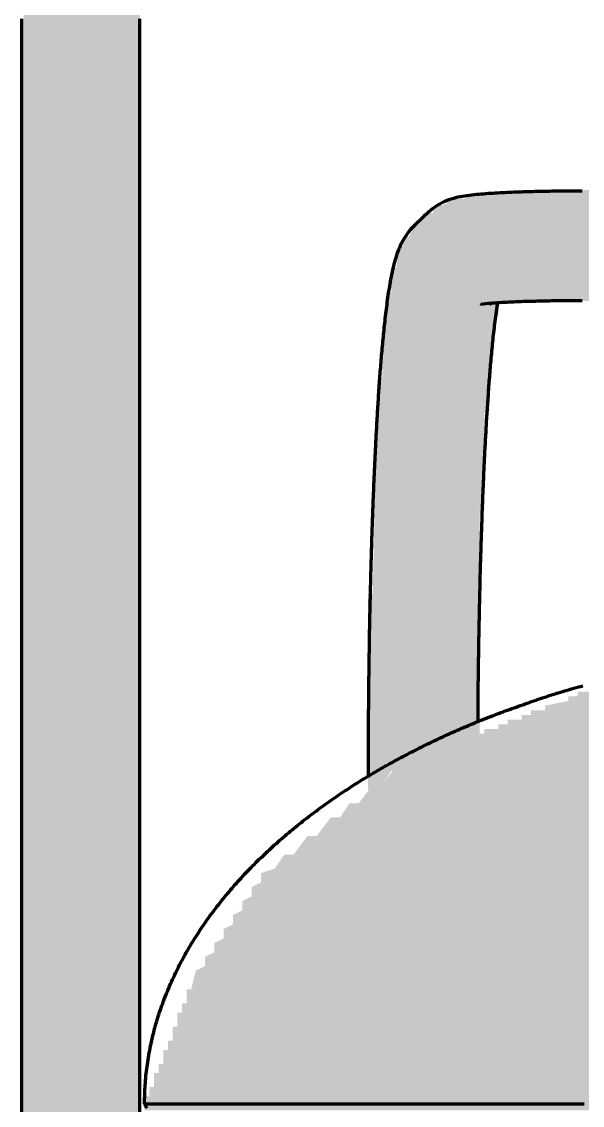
# Model space of a CAD drawing. Header units: millimetres. Extents: x 0 to 2382, y 0 to 420.
# Drawn here: x 2159.36 to 2171.4, y 307.11 to 330.4 of the extents above; entities that cross this region are included whole.
import ezdxf

# ---------------------------------------------------------------- set-up
doc = ezdxf.new("R2010")
doc.units = ezdxf.units.MM
doc.layers.add('01-VISIBLE', color=7, linetype='CONTINUOUS', lineweight=70)
doc.layers.add('13-GRAFICA', color=30, linetype='CONTINUOUS', lineweight=18)

msp = doc.modelspace()

# ---------------------------------------------------------------- hatches: boundary and pattern name
at = {"layer": '13-GRAFICA', "true_color": 0xb21820}
h = msp.add_hatch(color=7, dxfattribs=at)
h.dxf.hatch_style = 1
h.paths.add_polyline_path([(2159.4, 293.9), (2159.4, 340.8), (2159.5, 340.8), (2159.5, 341.5), (2159.6, 341.5), (2159.6, 342.3), (2159.7, 342.3), (2159.7, 342.6), (2159.8, 342.6), (2159.9, 343.1), (2160, 343.1), (2160, 343.3), (2160.1, 343.3), (2160.1, 343.6), (2160.2, 343.6), (2160.2, 343.8), (2160.3, 343.8), (2160.3, 344), (2160.4, 344), (2160.5, 344.5), (2160.6, 344.5), (2160.7, 344.8), (2161, 345), (2161, 345.2), (2161.2, 345.3), (2161.2, 345.5), (2161.5, 345.7), (2161.5, 345.9), (2161.7, 346), (2161.7, 346.2), (2161.8, 346.2), (2162.1, 346.6), (2162.3, 346.6), (2162.9, 347.3), (2163.1, 347.3), (2163.6, 347.9), (2164.2, 348.1), (2164.3, 348.3), (2164.5, 348.3), (2164.5, 348.4), (2164.7, 348.4), (2164.7, 348.5), (2165.3, 348.7), (2165.4, 348.9), (2165.6, 348.9), (2165.6, 349), (2165.8, 349), (2165.8, 349.1), (2166.2, 349.1), (2166.2, 349.2), (2166.5, 349.2), (2166.5, 349.3), (2166.8, 349.3), (2166.8, 349.4), (2167.1, 349.4), (2167.1, 349.5), (2167.5, 349.5), (2167.5, 349.6), (2167.8, 349.6), (2167.8, 349.7), (2168.1, 349.7), (2168.1, 349.8), (2169.1, 349.8), (2169.1, 349.9), (2170.1, 349.9), (2170.1, 350), (2185.9, 350), (2185.9, 349.9), (2187.9, 349.8), (2187.9, 349.7), (2188.2, 349.7), (2188.2, 349.6), (2188.5, 349.6), (2188.5, 349.5), (2188.9, 349.5), (2188.9, 349.4), (2189.2, 349.4), (2189.2, 349.3), (2189.5, 349.3), (2189.5, 349.2), (2189.8, 349.2), (2189.8, 349.1), (2190.2, 349.1), (2190.2, 349), (2190.6, 348.9), (2190.7, 348.7), (2190.9, 348.7), (2190.9, 348.6), (2191.1, 348.6), (2191.1, 348.5), (2191.7, 348.3), (2191.8, 348.1), (2192.4, 347.9), (2192.9, 347.3), (2193.1, 347.3), (2193.7, 346.6), (2193.9, 346.6), (2193.9, 346.5), (2194.3, 346.2), (2194.3, 346), (2194.5, 345.9), (2194.5, 345.7), (2194.8, 345.5), (2194.8, 345.3), (2195, 345.2), (2195, 345), (2195.1, 345), (2195.1, 344.9), (2195.3, 344.8), (2195.3, 344.6), (2195.5, 344.5), (2195.6, 344), (2195.7, 344), (2195.7, 343.8), (2195.8, 343.8), (2195.8, 343.6), (2195.9, 343.6), (2195.9, 343.3), (2196, 343.3), (2196.1, 342.8), (2196.2, 342.8), (2196.3, 342.3), (2196.4, 342.3), (2196.4, 341.5), (2196.5, 341.5), (2196.5, 340.8), (2196.6, 340.8), (2196.6, 293.9), (2196.4, 293.9), (2196.3, 293.7), (2196.1, 293.7), (2196, 293.5), (2195.8, 293.5), (2195.7, 293.3), (2195.5, 293.3), (2195.4, 293.1), (2195.2, 293.1), (2195.1, 292.9), (2194.9, 292.9), (2194.8, 292.7), (2194.6, 292.7), (2194.6, 292.6), (2194.4, 292.5), (2194.4, 286.5), (2194, 286.5), (2194, 293.1), (2194.1, 293.1), (2194.1, 340.5), (2194, 340.5), (2193.9, 341.8), (2193.8, 341.8), (2193.8, 342), (2193.7, 342), (2193.7, 342.3), (2193.6, 342.3), (2193.6, 342.5), (2193.5, 342.5), (2193.5, 342.8), (2193.4, 342.8), (2193.2, 343.4), (2193, 343.5), (2193, 343.7), (2192.9, 343.7), (2192.9, 343.8), (2192.7, 343.9), (2192.7, 344.1), (2192.4, 344.3), (2192.4, 344.5), (2192.3, 344.5), (2191.8, 345.1), (2191.6, 345.1), (2191.1, 345.7), (2190.9, 345.7), (2190.8, 345.9), (2190.6, 345.9), (2190.6, 346), (2190, 346.2), (2189.9, 346.4), (2189.7, 346.4), (2189.7, 346.5), (2189.5, 346.5), (2189.5, 346.6), (2189.3, 346.6), (2189.3, 346.7), (2189.1, 346.7), (2189.1, 346.8), (2188.7, 346.8), (2188.7, 346.9), (2188.4, 346.9), (2188.4, 347), (2188.1, 347), (2188.1, 347.1), (2187.7, 347.1), (2187.7, 347.2), (2187.4, 347.2), (2187.4, 347.3), (2185.5, 347.4), (2185.5, 347.5), (2170.5, 347.5), (2170.5, 347.4), (2168.6, 347.3), (2168.6, 347.2), (2167.9, 347.1), (2167.9, 347), (2167.6, 347), (2167.6, 346.9), (2167.3, 346.9), (2167.3, 346.8), (2166.9, 346.8), (2166.9, 346.7), (2166.7, 346.7), (2166.7, 346.6), (2166.1, 346.4), (2166, 346.2), (2165.8, 346.2), (2165.8, 346.1), (2165.2, 345.9), (2165.2, 345.8), (2164.9, 345.7), (2164.4, 345.1), (2164.2, 345.1), (2164.2, 345), (2163.6, 344.5), (2163.6, 344.3), (2163.3, 344.1), (2163.3, 343.9), (2163, 343.7), (2163, 343.5), (2162.8, 343.4), (2162.8, 343.2), (2162.7, 343.2), (2162.7, 343), (2162.6, 343), (2162.6, 342.8), (2162.5, 342.8), (2162.5, 342.5), (2162.4, 342.5), (2162.4, 342.3), (2162.3, 342.3), (2162.3, 342), (2162.2, 342), (2162.2, 341.8), (2162.1, 341.8), (2162, 340.5), (2161.9, 340.5), (2161.9, 293.1), (2162, 293.1), (2162, 286.5), (2161.6, 286.5), (2161.6, 292.5), (2161.5, 292.5), (2161.4, 292.7), (2161.2, 292.7), (2161.1, 292.9), (2160.9, 292.9), (2160.8, 293.1), (2160.6, 293.1), (2160.5, 293.3), (2160.3, 293.3), (2160.2, 293.5), (2160, 293.5), (2159.9, 293.7), (2159.7, 293.7), (2159.6, 293.9)])
at = {"layer": '13-GRAFICA', "true_color": 0x202020}
h = msp.add_hatch(color=7, dxfattribs=at)
h.dxf.hatch_style = 1
h.paths.add_polyline_path([(2166.8, 313.9), (2166.8, 318.1), (2166.9, 318.1), (2167, 322.7), (2167.1, 322.7), (2167.2, 324.6), (2167.3, 324.6), (2167.3, 325.1), (2167.4, 325.1), (2167.5, 325.7), (2167.7, 325.8), (2167.7, 326), (2167.8, 326), (2168, 326.3), (2168.2, 326.3), (2168.2, 326.4), (2168.5, 326.5), (2168.5, 326.6), (2168.9, 326.6), (2168.9, 326.7), (2172, 326.8), (2172, 324.4), (2169.6, 324.4), (2169.6, 324.1), (2169.5, 324.1), (2169.4, 322), (2169.3, 322), (2169.3, 319.9), (2169.2, 319.9), (2169.2, 315.1), (2169.1, 315.1), (2169.1, 315), (2168.8, 315), (2168.8, 314.9), (2168.6, 314.9), (2168.6, 314.8), (2168.3, 314.8), (2168.3, 314.7), (2168.1, 314.7), (2168.1, 314.6), (2167.8, 314.6), (2167.8, 314.5), (2167.6, 314.5), (2167.6, 314.4), (2167.4, 314.4), (2167.4, 314.3), (2167.3, 314.3), (2167.1, 314), (2166.9, 314), (2166.9, 313.9)])
at = {"layer": '13-GRAFICA', "true_color": 0xb21820}
h = msp.add_hatch(color=7, dxfattribs=at)
h.dxf.hatch_style = 1
h.paths.add_polyline_path([(2162.1, 307.5), (2162.2, 307.5), (2162.2, 307.8), (2162.3, 307.8), (2162.3, 308), (2162.4, 308), (2162.4, 308.3), (2162.5, 308.3), (2162.5, 308.5), (2162.6, 308.5), (2162.6, 308.8), (2162.7, 308.8), (2162.7, 309.1), (2162.8, 309.1), (2162.8, 309.3), (2162.9, 309.3), (2162.9, 309.6), (2163, 309.6), (2163.1, 310), (2163.3, 310.1), (2163.3, 310.3), (2163.5, 310.4), (2163.5, 310.6), (2163.7, 310.7), (2163.7, 310.9), (2163.9, 311), (2163.9, 311.2), (2164.1, 311.3), (2164.1, 311.5), (2164.3, 311.6), (2164.3, 311.8), (2164.5, 311.9), (2164.5, 312.1), (2164.8, 312.2), (2165, 312.5), (2165.2, 312.5), (2165.5, 312.9), (2165.7, 312.9), (2166, 313.3), (2166.2, 313.3), (2166.4, 313.6), (2166.6, 313.6), (2166.9, 314), (2167.1, 314), (2167.4, 314.4), (2167.6, 314.4), (2167.6, 314.5), (2167.8, 314.5), (2167.8, 314.6), (2168.1, 314.6), (2168.1, 314.7), (2168.3, 314.7), (2168.3, 314.8), (2168.6, 314.8), (2168.6, 314.9), (2168.8, 314.9), (2168.8, 315), (2169.1, 315), (2169.1, 315.1), (2169.3, 315.1), (2169.3, 315.2), (2169.6, 315.2), (2169.6, 315.3), (2169.8, 315.3), (2169.8, 315.4), (2170.1, 315.4), (2170.1, 315.5), (2170.3, 315.5), (2170.3, 315.6), (2170.6, 315.6), (2170.6, 315.7), (2171.1, 315.8), (2171.1, 315.9), (2171.3, 315.9), (2171.3, 316), (2171.6, 316), (2171.6, 316.1), (2171.8, 316.1), (2171.8, 316.2), (2172.5, 316.3), (2172.5, 316.4), (2173, 316.4), (2173, 316.5), (2174.1, 316.5), (2174.1, 316.6), (2175.2, 316.6), (2175.2, 316.5), (2177.7, 316.5), (2177.7, 316.6), (2181.6, 316.5), (2181.6, 316.6), (2182.4, 316.6), (2182.4, 316.5), (2182.5, 316.5), (2182.5, 316.6), (2182.7, 316.6), (2182.7, 316.5), (2183.1, 316.5), (2183.1, 316.4), (2184.1, 316.3), (2184.1, 316.2), (2184.4, 316.2), (2184.4, 316.1), (2184.7, 316.1), (2184.7, 316), (2185.1, 316), (2185.1, 315.9), (2185.4, 315.9), (2185.4, 315.8), (2186.3, 315.6), (2186.3, 315.5), (2186.5, 315.5), (2186.5, 315.4), (2186.8, 315.4), (2186.8, 315.3), (2187, 315.3), (2187, 315.2), (2187.2, 315.2), (2187.2, 315.1), (2187.4, 315.1), (2187.4, 315), (2187.6, 315), (2187.6, 314.9), (2187.9, 314.9), (2187.9, 314.8), (2188.1, 314.8), (2188.1, 314.7), (2188.3, 314.7), (2188.3, 314.6), (2188.9, 314.4), (2189, 314.2), (2189.2, 314.2), (2189.3, 314), (2189.7, 313.9), (2189.8, 313.7), (2190, 313.7), (2190.1, 313.5), (2190.3, 313.5), (2190.5, 313.2), (2190.7, 313.2), (2191.5, 312.3), (2191.7, 312.3), (2191.7, 312.2), (2192, 312), (2192, 311.8), (2192.4, 311.5), (2192.4, 311.3), (2192.7, 311.1), (2192.7, 310.9), (2192.9, 310.8), (2193, 310.4), (2193.2, 310.3), (2193.2, 310.1), (2193.3, 310.1), (2193.3, 309.9), (2193.4, 309.9), (2193.4, 309.7), (2193.5, 309.7), (2193.5, 309.4), (2193.6, 309.4), (2193.8, 308.5), (2193.9, 308.5), (2194, 307), (2162, 307), (2162, 307.3), (2162.1, 307.3)])

# ---------------------------------------------------------------- linework, layer by layer
at = {"layer": '01-VISIBLE'}
for p, q in [((2159.36, 294), (2159.36, 330.462)), ((2161.9, 294), (2161.9, 330.462)), ((2168.106, 326.314), (2167.81, 326.038)), ((2169.451, 324.355), (2169.41, 324.317)), ((2162.046, 307.049), (2162, 307.14))]:
    msp.add_line(p, q, dxfattribs=at)
for points in [[(2171.402, 326.762), (2171.351, 326.762), (2171.301, 326.762), (2171.25, 326.762), (2171.199, 326.761), (2171.149, 326.761), (2171.098, 326.761), (2171.048, 326.761), (2170.997, 326.76), (2170.947, 326.76), (2170.896, 326.759), (2170.846, 326.758), (2170.795, 326.758), (2170.745, 326.757), (2170.694, 326.756), (2170.644, 326.755), (2170.593, 326.754), (2170.543, 326.753), (2170.492, 326.752), (2170.442, 326.751), (2170.391, 326.75), (2170.341, 326.749), (2170.29, 326.748), (2170.24, 326.746), (2170.189, 326.745), (2170.139, 326.743), (2170.088, 326.741), (2170.038, 326.74), (2169.987, 326.738), (2169.937, 326.736), (2169.886, 326.734), (2169.836, 326.732), (2169.785, 326.729), (2169.735, 326.727), (2169.684, 326.725), (2169.634, 326.722), (2169.583, 326.719), (2169.533, 326.716), (2169.482, 326.713), (2169.432, 326.71), (2169.382, 326.707), (2169.331, 326.703), (2169.281, 326.699), (2169.23, 326.695), (2169.18, 326.691), (2169.13, 326.686), (2169.079, 326.681), (2169.029, 326.675), (2168.979, 326.669), (2168.929, 326.663), (2168.879, 326.655), (2168.829, 326.647), (2168.779, 326.638), (2168.73, 326.628), (2168.681, 326.616), (2168.632, 326.603), (2168.583, 326.589), (2168.536, 326.573), (2168.488, 326.555), (2168.442, 326.535), (2168.396, 326.514), (2168.351, 326.49), (2168.308, 326.465), (2168.265, 326.438), (2168.223, 326.41), (2168.183, 326.379), (2168.144, 326.347), (2168.106, 326.314)], [(2167.81, 326.038), (2167.774, 326.003), (2167.739, 325.967), (2167.706, 325.929), (2167.674, 325.891), (2167.644, 325.851), (2167.615, 325.809), (2167.587, 325.767), (2167.561, 325.724), (2167.537, 325.681), (2167.514, 325.636), (2167.492, 325.591), (2167.472, 325.545), (2167.453, 325.498), (2167.435, 325.451), (2167.418, 325.404), (2167.402, 325.357), (2167.388, 325.309), (2167.374, 325.26), (2167.361, 325.212), (2167.348, 325.163), (2167.336, 325.114), (2167.325, 325.066), (2167.314, 325.017), (2167.304, 324.967), (2167.294, 324.918), (2167.285, 324.869), (2167.275, 324.819), (2167.267, 324.77), (2167.258, 324.721), (2167.25, 324.671), (2167.242, 324.621), (2167.235, 324.572), (2167.227, 324.522), (2167.22, 324.473), (2167.213, 324.423), (2167.206, 324.373), (2167.2, 324.323), (2167.193, 324.274), (2167.187, 324.224), (2167.181, 324.174), (2167.175, 324.124), (2167.169, 324.074), (2167.163, 324.024), (2167.157, 323.974), (2167.152, 323.925), (2167.146, 323.875), (2167.141, 323.825), (2167.136, 323.775), (2167.131, 323.725), (2167.126, 323.675), (2167.121, 323.625), (2167.116, 323.575), (2167.111, 323.525), (2167.107, 323.475), (2167.102, 323.425), (2167.098, 323.375), (2167.093, 323.325), (2167.089, 323.275), (2167.084, 323.225), (2167.08, 323.175), (2167.076, 323.125), (2167.072, 323.075), (2167.068, 323.025), (2167.064, 322.975), (2167.06, 322.925), (2167.056, 322.875), (2167.052, 322.825), (2167.049, 322.775), (2167.045, 322.725), (2167.041, 322.674), (2167.038, 322.624), (2167.034, 322.574), (2167.031, 322.524), (2167.027, 322.474), (2167.024, 322.424), (2167.02, 322.374), (2167.017, 322.324), (2167.014, 322.274), (2167.011, 322.224), (2167.007, 322.174), (2167.004, 322.124), (2167.001, 322.073), (2166.998, 322.023), (2166.995, 321.973), (2166.992, 321.923), (2166.989, 321.873), (2166.986, 321.823), (2166.983, 321.773), (2166.98, 321.723), (2166.978, 321.672), (2166.975, 321.622), (2166.972, 321.572), (2166.969, 321.522), (2166.967, 321.472), (2166.964, 321.422), (2166.961, 321.372), (2166.959, 321.322), (2166.956, 321.271), (2166.954, 321.221), (2166.951, 321.171), (2166.949, 321.121), (2166.946, 321.071), (2166.944, 321.021), (2166.942, 320.971), (2166.939, 320.92), (2166.937, 320.87), (2166.935, 320.82), (2166.932, 320.77), (2166.93, 320.72), (2166.928, 320.67), (2166.926, 320.62), (2166.923, 320.569), (2166.921, 320.519), (2166.919, 320.469), (2166.917, 320.419), (2166.915, 320.369), (2166.913, 320.319), (2166.911, 320.268), (2166.909, 320.218), (2166.907, 320.168), (2166.905, 320.118), (2166.903, 320.068), (2166.901, 320.018), (2166.899, 319.967), (2166.897, 319.917), (2166.896, 319.867), (2166.894, 319.817), (2166.892, 319.767), (2166.89, 319.717), (2166.888, 319.666), (2166.887, 319.616), (2166.885, 319.566), (2166.883, 319.516), (2166.882, 319.466), (2166.88, 319.416), (2166.878, 319.365), (2166.877, 319.315), (2166.875, 319.265), (2166.874, 319.215), (2166.872, 319.165), (2166.871, 319.115), (2166.869, 319.064), (2166.868, 319.014), (2166.866, 318.964), (2166.865, 318.914), (2166.863, 318.864), (2166.862, 318.813), (2166.86, 318.763), (2166.859, 318.713), (2166.858, 318.663), (2166.856, 318.613), (2166.855, 318.563), (2166.854, 318.512), (2166.852, 318.462), (2166.851, 318.412), (2166.85, 318.362), (2166.849, 318.312), (2166.847, 318.261), (2166.846, 318.211), (2166.845, 318.161), (2166.844, 318.111), (2166.843, 318.061), (2166.842, 318.011), (2166.84, 317.96), (2166.839, 317.91), (2166.838, 317.86), (2166.837, 317.81), (2166.836, 317.76), (2166.835, 317.709), (2166.834, 317.659), (2166.833, 317.609), (2166.832, 317.559), (2166.831, 317.509), (2166.83, 317.458), (2166.829, 317.408), (2166.828, 317.358), (2166.827, 317.308), (2166.826, 317.258), (2166.826, 317.207), (2166.825, 317.157), (2166.824, 317.107), (2166.823, 317.057), (2166.822, 317.007), (2166.821, 316.957), (2166.821, 316.906), (2166.82, 316.856), (2166.819, 316.806), (2166.818, 316.756), (2166.818, 316.706), (2166.817, 316.655), (2166.816, 316.605), (2166.816, 316.555), (2166.815, 316.505), (2166.814, 316.455), (2166.814, 316.404), (2166.813, 316.354), (2166.812, 316.304), (2166.812, 316.254), (2166.811, 316.204), (2166.811, 316.153), (2166.81, 316.103), (2166.81, 316.053), (2166.809, 316.003), (2166.809, 315.953), (2166.808, 315.902), (2166.808, 315.852), (2166.807, 315.802), (2166.807, 315.752), (2166.806, 315.702), (2166.806, 315.651), (2166.805, 315.601), (2166.805, 315.551), (2166.805, 315.501), (2166.804, 315.451), (2166.804, 315.4), (2166.804, 315.35), (2166.803, 315.3), (2166.803, 315.25), (2166.803, 315.2), (2166.803, 315.149), (2166.802, 315.099), (2166.802, 315.049), (2166.802, 314.999), (2166.802, 314.949), (2166.801, 314.898), (2166.801, 314.848), (2166.801, 314.798), (2166.801, 314.748), (2166.801, 314.698), (2166.801, 314.647), (2166.8, 314.597), (2166.8, 314.547), (2166.8, 314.497), (2166.8, 314.447), (2166.8, 314.396), (2166.8, 314.346), (2166.8, 314.296), (2166.8, 314.246), (2166.8, 314.196)], [(2169.582, 324.365), (2169.573, 324.315), (2169.565, 324.266), (2169.558, 324.216), (2169.55, 324.167), (2169.543, 324.117), (2169.536, 324.067), (2169.53, 324.018), (2169.523, 323.968), (2169.517, 323.918), (2169.511, 323.868), (2169.505, 323.819), (2169.499, 323.769), (2169.493, 323.719), (2169.488, 323.669), (2169.482, 323.619), (2169.477, 323.57), (2169.472, 323.52), (2169.467, 323.47), (2169.462, 323.42), (2169.457, 323.37), (2169.452, 323.32), (2169.448, 323.27), (2169.443, 323.22), (2169.439, 323.17), (2169.434, 323.12), (2169.43, 323.07), (2169.426, 323.02), (2169.421, 322.971), (2169.417, 322.921), (2169.413, 322.871), (2169.409, 322.821), (2169.405, 322.771), (2169.401, 322.721), (2169.397, 322.671), (2169.394, 322.621), (2169.39, 322.571), (2169.386, 322.521), (2169.383, 322.471), (2169.379, 322.421), (2169.376, 322.371), (2169.372, 322.321), (2169.369, 322.271), (2169.365, 322.221), (2169.362, 322.171), (2169.359, 322.12), (2169.356, 322.07), (2169.352, 322.02), (2169.349, 321.97), (2169.346, 321.92), (2169.343, 321.87), (2169.34, 321.82), (2169.337, 321.77), (2169.334, 321.72), (2169.331, 321.67), (2169.328, 321.62), (2169.326, 321.57), (2169.323, 321.52), (2169.32, 321.47), (2169.317, 321.42), (2169.315, 321.37), (2169.312, 321.32), (2169.309, 321.27), (2169.307, 321.22), (2169.304, 321.169), (2169.302, 321.119), (2169.299, 321.069), (2169.297, 321.019), (2169.294, 320.969), (2169.292, 320.919), (2169.289, 320.869), (2169.287, 320.819), (2169.285, 320.769), (2169.282, 320.719), (2169.28, 320.669), (2169.278, 320.619), (2169.276, 320.568), (2169.273, 320.518), (2169.271, 320.468), (2169.269, 320.418), (2169.267, 320.368), (2169.265, 320.318), (2169.263, 320.268), (2169.261, 320.218), (2169.259, 320.168), (2169.257, 320.118), (2169.255, 320.068), (2169.253, 320.017), (2169.251, 319.967), (2169.249, 319.917), (2169.247, 319.867), (2169.245, 319.817), (2169.244, 319.767), (2169.242, 319.717), (2169.24, 319.667), (2169.238, 319.617), (2169.236, 319.567), (2169.235, 319.516), (2169.233, 319.466), (2169.231, 319.416), (2169.23, 319.366), (2169.228, 319.316), (2169.226, 319.266), (2169.225, 319.216), (2169.223, 319.166), (2169.222, 319.116), (2169.22, 319.065), (2169.219, 319.015), (2169.217, 318.965), (2169.216, 318.915), (2169.214, 318.865), (2169.213, 318.815), (2169.211, 318.765), (2169.21, 318.715), (2169.209, 318.664), (2169.207, 318.614), (2169.206, 318.564), (2169.204, 318.514), (2169.203, 318.464), (2169.202, 318.414), (2169.201, 318.364), (2169.199, 318.314), (2169.198, 318.264), (2169.197, 318.213), (2169.196, 318.163), (2169.194, 318.113), (2169.193, 318.063), (2169.192, 318.013), (2169.191, 317.963), (2169.19, 317.913), (2169.189, 317.863), (2169.188, 317.812), (2169.187, 317.762), (2169.186, 317.712), (2169.185, 317.662), (2169.184, 317.612), (2169.183, 317.562), (2169.182, 317.512), (2169.181, 317.462), (2169.18, 317.411), (2169.179, 317.361), (2169.178, 317.311), (2169.177, 317.261), (2169.176, 317.211), (2169.175, 317.161), (2169.174, 317.111), (2169.173, 317.06), (2169.173, 317.01), (2169.172, 316.96), (2169.171, 316.91), (2169.17, 316.86), (2169.169, 316.81), (2169.169, 316.76), (2169.168, 316.71), (2169.167, 316.659), (2169.167, 316.609), (2169.166, 316.559), (2169.165, 316.509), (2169.165, 316.459), (2169.164, 316.409), (2169.163, 316.359), (2169.163, 316.309), (2169.162, 316.258), (2169.161, 316.208), (2169.161, 316.158), (2169.16, 316.108), (2169.16, 316.058), (2169.159, 316.008), (2169.159, 315.958), (2169.158, 315.907), (2169.158, 315.857), (2169.157, 315.807), (2169.157, 315.757), (2169.156, 315.707), (2169.156, 315.657), (2169.156, 315.607), (2169.155, 315.556), (2169.155, 315.506), (2169.154, 315.456), (2169.154, 315.406), (2169.154, 315.356)], [(2169.226, 324.331), (2169.276, 324.338), (2169.327, 324.344), (2169.377, 324.349), (2169.427, 324.353), (2169.478, 324.357), (2169.528, 324.361), (2169.579, 324.365), (2169.629, 324.368), (2169.68, 324.371), (2169.731, 324.374), (2169.781, 324.376), (2169.832, 324.379), (2169.882, 324.381), (2169.933, 324.384), (2169.984, 324.386), (2170.034, 324.388), (2170.085, 324.39), (2170.135, 324.392), (2170.186, 324.393), (2170.237, 324.395), (2170.287, 324.396), (2170.338, 324.398), (2170.389, 324.399), (2170.439, 324.401), (2170.49, 324.402), (2170.541, 324.403), (2170.591, 324.404), (2170.642, 324.405), (2170.692, 324.406), (2170.743, 324.407), (2170.794, 324.408), (2170.844, 324.408), (2170.895, 324.409), (2170.946, 324.409), (2170.996, 324.41), (2171.047, 324.41), (2171.098, 324.411), (2171.148, 324.411), (2171.199, 324.411), (2171.25, 324.412), (2171.3, 324.412), (2171.351, 324.412), (2171.402, 324.412)], [(2169.227, 324.331), (2169.227, 324.331), (2169.227, 324.331), (2169.226, 324.331), (2169.226, 324.331), (2169.226, 324.331), (2169.226, 324.331)], [(2162, 307.14), (2162, 307.19), (2162.001, 307.24), (2162.002, 307.29), (2162.003, 307.34), (2162.005, 307.391), (2162.007, 307.441), (2162.01, 307.491), (2162.013, 307.541), (2162.016, 307.591), (2162.02, 307.641), (2162.025, 307.691), (2162.03, 307.741), (2162.035, 307.79), (2162.04, 307.84), (2162.046, 307.89), (2162.053, 307.94), (2162.059, 307.989), (2162.067, 308.039), (2162.074, 308.088), (2162.082, 308.138), (2162.091, 308.187), (2162.099, 308.237), (2162.109, 308.286), (2162.118, 308.335), (2162.128, 308.384), (2162.138, 308.433), (2162.149, 308.482), (2162.16, 308.531), (2162.172, 308.58), (2162.184, 308.629), (2162.196, 308.677), (2162.208, 308.726), (2162.221, 308.774), (2162.235, 308.823), (2162.249, 308.871), (2162.263, 308.919), (2162.277, 308.967), (2162.292, 309.015), (2162.307, 309.062), (2162.323, 309.11), (2162.339, 309.158), (2162.355, 309.205), (2162.372, 309.252), (2162.389, 309.299), (2162.406, 309.347), (2162.423, 309.393), (2162.441, 309.44), (2162.46, 309.487), (2162.479, 309.533), (2162.498, 309.58), (2162.517, 309.626), (2162.537, 309.672), (2162.557, 309.718), (2162.577, 309.764), (2162.597, 309.81), (2162.618, 309.855), (2162.64, 309.9), (2162.661, 309.946), (2162.683, 309.991), (2162.705, 310.036), (2162.728, 310.081), (2162.751, 310.125), (2162.774, 310.17), (2162.797, 310.214), (2162.821, 310.258), (2162.845, 310.302), (2162.869, 310.346), (2162.894, 310.39), (2162.919, 310.433), (2162.944, 310.477), (2162.969, 310.52), (2162.995, 310.563), (2163.021, 310.606), (2163.047, 310.648), (2163.074, 310.691), (2163.1, 310.733), (2163.127, 310.776), (2163.155, 310.818), (2163.182, 310.859), (2163.21, 310.901), (2163.238, 310.943), (2163.266, 310.984), (2163.295, 311.025), (2163.324, 311.066), (2163.353, 311.107), (2163.382, 311.148), (2163.411, 311.189), (2163.441, 311.229), (2163.471, 311.269), (2163.501, 311.309), (2163.531, 311.349), (2163.562, 311.389), (2163.593, 311.428), (2163.624, 311.468), (2163.655, 311.507), (2163.686, 311.546), (2163.718, 311.585), (2163.75, 311.624), (2163.782, 311.662), (2163.814, 311.7), (2163.847, 311.739), (2163.879, 311.777), (2163.912, 311.814), (2163.945, 311.852), (2163.979, 311.89), (2164.012, 311.927), (2164.046, 311.964), (2164.08, 312.001), (2164.114, 312.038), (2164.148, 312.074), (2164.182, 312.111), (2164.217, 312.147), (2164.252, 312.183), (2164.286, 312.219), (2164.321, 312.255), (2164.357, 312.291), (2164.392, 312.326), (2164.428, 312.362), (2164.464, 312.397), (2164.499, 312.432), (2164.536, 312.466), (2164.572, 312.501), (2164.608, 312.536), (2164.645, 312.57), (2164.681, 312.604), (2164.718, 312.638), (2164.755, 312.672), (2164.792, 312.705), (2164.83, 312.739), (2164.867, 312.772), (2164.905, 312.805), (2164.943, 312.838), (2164.98, 312.871), (2165.018, 312.904), (2165.057, 312.936), (2165.095, 312.969), (2165.133, 313.001), (2165.172, 313.033), (2165.211, 313.065), (2165.249, 313.096), (2165.288, 313.128), (2165.327, 313.159), (2165.367, 313.191), (2165.406, 313.222), (2165.445, 313.253), (2165.485, 313.283), (2165.525, 313.314), (2165.565, 313.344), (2165.604, 313.375), (2165.645, 313.405), (2165.685, 313.435), (2165.725, 313.464), (2165.765, 313.494), (2165.806, 313.524), (2165.847, 313.553), (2165.887, 313.582), (2165.928, 313.611), (2165.969, 313.64), (2166.01, 313.669), (2166.051, 313.698), (2166.093, 313.726), (2166.134, 313.754), (2166.175, 313.782), (2166.217, 313.81), (2166.259, 313.838), (2166.3, 313.866), (2166.342, 313.893), (2166.384, 313.921), (2166.426, 313.948), (2166.469, 313.975), (2166.511, 314.002), (2166.553, 314.029), (2166.596, 314.056), (2166.638, 314.082), (2166.681, 314.109), (2166.723, 314.135), (2166.766, 314.161), (2166.809, 314.187), (2166.852, 314.213), (2166.895, 314.238), (2166.938, 314.264), (2166.981, 314.289), (2167.025, 314.315), (2167.068, 314.34), (2167.112, 314.365), (2167.155, 314.389), (2167.199, 314.414), (2167.243, 314.439), (2167.286, 314.463), (2167.33, 314.487), (2167.374, 314.512), (2167.418, 314.536), (2167.462, 314.559), (2167.506, 314.583), (2167.551, 314.607), (2167.595, 314.63), (2167.639, 314.653), (2167.684, 314.677), (2167.728, 314.7), (2167.773, 314.723), (2167.817, 314.745), (2167.862, 314.768), (2167.907, 314.791), (2167.952, 314.813), (2167.997, 314.835), (2168.042, 314.857), (2168.087, 314.879), (2168.132, 314.901), (2168.177, 314.923), (2168.222, 314.945), (2168.267, 314.966), (2168.313, 314.988), (2168.358, 315.009), (2168.404, 315.03), (2168.449, 315.051), (2168.495, 315.072), (2168.54, 315.093), (2168.586, 315.113), (2168.632, 315.134), (2168.678, 315.154), (2168.723, 315.174), (2168.769, 315.194), (2168.815, 315.214), (2168.861, 315.234), (2168.907, 315.254), (2168.954, 315.273), (2169, 315.293), (2169.046, 315.312), (2169.092, 315.331), (2169.139, 315.35), (2169.185, 315.369), (2169.232, 315.387), (2169.278, 315.406), (2169.325, 315.425), (2169.372, 315.443), (2169.418, 315.461), (2169.465, 315.479), (2169.512, 315.497), (2169.559, 315.515), (2169.605, 315.533), (2169.652, 315.551), (2169.699, 315.568), (2169.746, 315.586), (2169.793, 315.603), (2169.84, 315.62), (2169.888, 315.637), (2169.935, 315.654), (2169.982, 315.671), (2170.029, 315.688), (2170.076, 315.705), (2170.124, 315.721), (2170.171, 315.738), (2170.218, 315.755), (2170.266, 315.771), (2170.313, 315.787), (2170.36, 315.804), (2170.408, 315.82), (2170.455, 315.836), (2170.503, 315.852), (2170.55, 315.868), (2170.598, 315.883), (2170.646, 315.899), (2170.693, 315.915), (2170.741, 315.93), (2170.789, 315.945), (2170.837, 315.96), (2170.884, 315.975), (2170.932, 315.99), (2170.98, 316.004), (2171.028, 316.019), (2171.076, 316.033), (2171.125, 316.047), (2171.173, 316.061), (2171.221, 316.074), (2171.269, 316.088), (2171.318, 316.101), (2171.366, 316.114), (2171.414, 316.127)], [(2162, 307.14), (2162.08, 307.14), (2162.16, 307.14), (2162.24, 307.14), (2162.32, 307.14), (2162.4, 307.14), (2162.48, 307.14), (2162.56, 307.14), (2162.64, 307.14), (2162.72, 307.14), (2162.8, 307.14), (2162.88, 307.14), (2162.96, 307.14), (2163.04, 307.14), (2163.12, 307.14), (2163.2, 307.14), (2163.28, 307.14), (2163.36, 307.14), (2163.44, 307.14), (2163.52, 307.14), (2163.6, 307.14), (2163.68, 307.14), (2163.76, 307.14), (2163.84, 307.14), (2163.92, 307.14), (2164, 307.14), (2164.08, 307.14), (2164.16, 307.14), (2164.24, 307.14), (2164.32, 307.14), (2164.4, 307.14), (2164.48, 307.14), (2164.56, 307.14), (2164.64, 307.14), (2164.72, 307.14), (2164.8, 307.14), (2164.88, 307.14), (2164.96, 307.14), (2165.04, 307.14), (2165.12, 307.14), (2165.2, 307.14), (2165.28, 307.14), (2165.36, 307.14), (2165.44, 307.14), (2165.52, 307.14), (2165.6, 307.14), (2165.68, 307.14), (2165.76, 307.14), (2165.84, 307.14), (2165.92, 307.14), (2166, 307.14), (2166.08, 307.14), (2166.16, 307.14), (2166.24, 307.14), (2166.32, 307.14), (2166.4, 307.14), (2166.48, 307.14), (2166.56, 307.14), (2166.64, 307.14), (2166.72, 307.14), (2166.8, 307.14), (2166.88, 307.14), (2166.96, 307.14), (2167.04, 307.14), (2167.12, 307.14), (2167.2, 307.14), (2167.28, 307.14), (2167.36, 307.14), (2167.44, 307.14), (2167.52, 307.14), (2167.6, 307.14), (2167.68, 307.14), (2167.76, 307.14), (2167.84, 307.14), (2167.92, 307.14), (2168, 307.14), (2168.08, 307.14), (2168.16, 307.14), (2168.24, 307.14), (2168.32, 307.14), (2168.4, 307.14), (2168.48, 307.14), (2168.56, 307.14), (2168.64, 307.14), (2168.72, 307.14), (2168.8, 307.14), (2168.88, 307.14), (2168.96, 307.14), (2169.04, 307.14), (2169.12, 307.14), (2169.2, 307.14), (2169.28, 307.14), (2169.36, 307.14), (2169.44, 307.14), (2169.52, 307.14), (2169.6, 307.14), (2169.68, 307.14), (2169.76, 307.14), (2169.84, 307.14), (2169.92, 307.14), (2170, 307.14), (2170.08, 307.14), (2170.16, 307.14), (2170.24, 307.14), (2170.32, 307.14), (2170.4, 307.14), (2170.48, 307.14), (2170.56, 307.14), (2170.64, 307.14), (2170.72, 307.14), (2170.8, 307.14), (2170.88, 307.14), (2170.96, 307.14), (2171.04, 307.14), (2171.12, 307.14), (2171.2, 307.14), (2171.28, 307.14), (2171.36, 307.14), (2171.44, 307.14)]]:
    msp.add_lwpolyline(points, dxfattribs=at)

doc.saveas('drawing.dxf')
